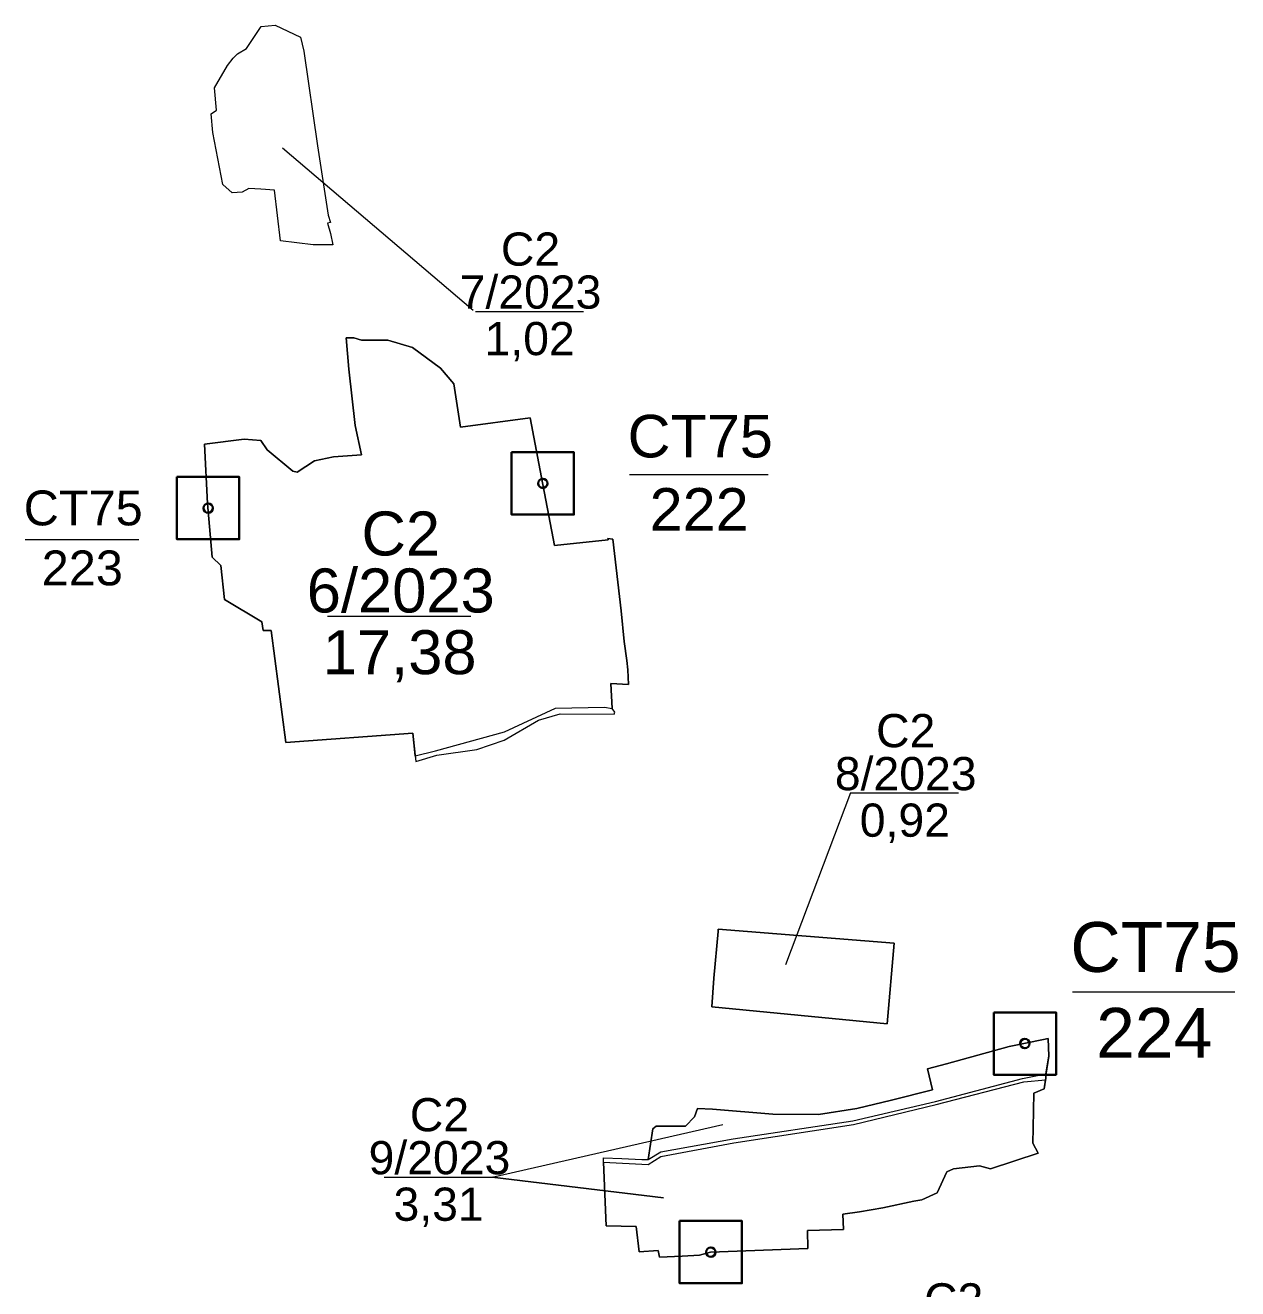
# Model space of a CAD drawing. Header units: metres. Extents: x 416681 to 420102, y 1525252 to 1531422.
# Drawn here: x 416958 to 417931, y 1530408 to 1531422 of the extents above; entities that cross this region are included whole.
import ezdxf
from ezdxf.enums import TextEntityAlignment as Align

# ---------------------------------------------------------------- set-up
doc = ezdxf.new("R2010")
doc.units = ezdxf.units.M
doc.header["$MEASUREMENT"] = 0
doc.layers.add('RanhTwo', color=3, linetype='Continuous', lineweight=0)
doc.styles.add('Style-Arial', font='arial.ttf')

# ---------------------------------------------------------------- blocks, each defined once
blk = doc.blocks.new('*U0')
at = {"color": 0, "linetype": 'Continuous', "lineweight": -2, "ltscale": 10, "flags": 128}
blk.add_lwpolyline([(-150, 150), (150, 150), (150, -150), (-150, -150), (-150, 150)], close=True, dxfattribs=at)
at = {"color": 0, "linetype": 'Continuous', "lineweight": -2, "ltscale": 10}
blk.add_circle((-0.02828, 0.016065), 22.5, dxfattribs=at)
blk = doc.blocks.new('*U5')
at = {"layer": 'RanhTwo', "color": 3, "linetype": 'Continuous', "lineweight": 13}
blk.add_line((-66.520877, -1.660429), (63.750129, -1.660429), dxfattribs=at)
at = {"layer": 'RanhTwo', "color": 3, "linetype": 'Continuous', "lineweight": 13, "style": 'Style-Arial'}
for s, p in [('CT75', (-0.000029, 14.422722)), ('224', (-1.025137, -54.422685))]:
    blk.add_text(s, height=40, dxfattribs=at).set_placement(p, align=Align.CENTER)
blk = doc.blocks.new('*U72')
at = {"layer": 'RanhTwo', "color": 3, "linetype": 'Continuous', "lineweight": 13}
blk.add_line((-66.520877, -1.660429), (63.750129, -1.660429), dxfattribs=at)
at = {"layer": 'RanhTwo', "color": 3, "linetype": 'Continuous', "lineweight": 13, "style": 'Style-Arial'}
blk.add_text('1,79', height=40, dxfattribs=at).set_placement((-1.025137, -54.422685), align=Align.CENTER)
at = {"layer": 'RanhTwo', "color": 3, "linetype": 'Continuous', "lineweight": 13, "insert": (-0.000029, 1.089388), "char_height": 40, "attachment_point": 8, "line_spacing_factor": 0.776524, "style": 'Style-Arial'}
blk.add_mtext('C2\\P10/2023', dxfattribs=at)
blk = doc.blocks.new('*U77')
at = {"layer": 'RanhTwo', "color": 3, "linetype": 'Continuous', "lineweight": 13}
blk.add_line((-66.520877, -1.660429), (63.750129, -1.660429), dxfattribs=at)
at = {"layer": 'RanhTwo', "color": 3, "linetype": 'Continuous', "lineweight": 13, "style": 'Style-Arial'}
blk.add_text('3,31', height=40, dxfattribs=at).set_placement((-1.025137, -54.422685), align=Align.CENTER)
at = {"layer": 'RanhTwo', "color": 3, "linetype": 'Continuous', "lineweight": 13, "insert": (-0.000029, 1.089388), "char_height": 40, "attachment_point": 8, "line_spacing_factor": 0.776524, "style": 'Style-Arial'}
blk.add_mtext('C2\\P9/2023', dxfattribs=at)
blk = doc.blocks.new('*U78')
at = {"layer": 'RanhTwo', "color": 3, "linetype": 'Continuous', "lineweight": 13}
blk.add_line((-66.520877, -1.660429), (63.750129, -1.660429), dxfattribs=at)
at = {"layer": 'RanhTwo', "color": 3, "linetype": 'Continuous', "lineweight": 13, "style": 'Style-Arial'}
blk.add_text('0,92', height=40, dxfattribs=at).set_placement((-1.025137, -54.422685), align=Align.CENTER)
at = {"layer": 'RanhTwo', "color": 3, "linetype": 'Continuous', "lineweight": 13, "insert": (-0.000029, 1.089388), "char_height": 40, "attachment_point": 8, "line_spacing_factor": 0.776524, "style": 'Style-Arial'}
blk.add_mtext('C2\\P8/2023', dxfattribs=at)
blk = doc.blocks.new('*U79')
at = {"layer": 'RanhTwo', "color": 3, "linetype": 'Continuous', "lineweight": 13}
blk.add_line((-66.520877, -1.660429), (63.750129, -1.660429), dxfattribs=at)
at = {"layer": 'RanhTwo', "color": 3, "linetype": 'Continuous', "lineweight": 13, "style": 'Style-Arial'}
blk.add_text('1,02', height=40, dxfattribs=at).set_placement((-1.025137, -54.422685), align=Align.CENTER)
at = {"layer": 'RanhTwo', "color": 3, "linetype": 'Continuous', "lineweight": 13, "insert": (-0.000029, 1.089388), "char_height": 40, "attachment_point": 8, "line_spacing_factor": 0.776524, "style": 'Style-Arial'}
blk.add_mtext('C2\\P7/2023', dxfattribs=at)
blk = doc.blocks.new('*U140')
at = {"layer": 'RanhTwo', "color": 3, "linetype": 'Continuous', "lineweight": 13}
blk.add_line((-66.520877, -1.660429), (63.750129, -1.660429), dxfattribs=at)
at = {"layer": 'RanhTwo', "color": 3, "linetype": 'Continuous', "lineweight": 13, "style": 'Style-Arial'}
for s, p in [('CT75', (-0.000029, 14.422722)), ('223', (-1.025137, -54.422685))]:
    blk.add_text(s, height=40, dxfattribs=at).set_placement(p, align=Align.CENTER)
blk = doc.blocks.new('*U141')
at = {"layer": 'RanhTwo', "color": 3, "linetype": 'Continuous', "lineweight": 13}
blk.add_line((-66.520877, -1.660429), (63.750129, -1.660429), dxfattribs=at)
at = {"layer": 'RanhTwo', "color": 3, "linetype": 'Continuous', "lineweight": 13, "style": 'Style-Arial'}
for s, p in [('CT75', (-0.000029, 14.422722)), ('222', (-1.025137, -54.422685))]:
    blk.add_text(s, height=40, dxfattribs=at).set_placement(p, align=Align.CENTER)
blk = doc.blocks.new('*U142')
at = {"layer": 'RanhTwo', "color": 3, "linetype": 'Continuous', "lineweight": 13}
blk.add_line((-66.520877, -1.660429), (63.750129, -1.660429), dxfattribs=at)
at = {"layer": 'RanhTwo', "color": 3, "linetype": 'Continuous', "lineweight": 13, "style": 'Style-Arial'}
blk.add_text('17,38', height=40, dxfattribs=at).set_placement((-1.025137, -54.422685), align=Align.CENTER)
at = {"layer": 'RanhTwo', "color": 3, "linetype": 'Continuous', "lineweight": 13, "insert": (-0.000029, 1.089388), "char_height": 40, "attachment_point": 8, "line_spacing_factor": 0.776524, "style": 'Style-Arial'}
blk.add_mtext('C2\\P6/2023', dxfattribs=at)

msp = doc.modelspace()

# ---------------------------------------------------------------- linework, layer by layer
at = {"layer": 'RanhTwo', "color": 7, "linetype": 'Continuous', "lineweight": 0}
for p, q in [((417317.389916, 1531192.80402), (417164.438269, 1531322.905976)), ((417620.115188, 1530805.776216), (417567.936139, 1530667.829424)), ((417332.721387, 1530497.726632), (417517.539312, 1530539.930974)), ((417332.721387, 1530497.726632), (417470.174932, 1530480.898982)), ((417470.174932, 1530480.898982), (417332.721387, 1530497.726632))]:
    msp.add_line(p, q, dxfattribs=at)
at = {"layer": 'RanhTwo', "color": 3, "linetype": 'Continuous', "lineweight": 13, "flags": 128}
for points in [[(417204.81, 1531245.52), (417188.92, 1531245.48), (417162.68, 1531248.59), (417158, 1531289.32), (417147.08, 1531290.1), (417137.33, 1531290.62), (417131.88, 1531287.63), (417124.11, 1531287.06), (417116.42, 1531293.87), (417108.49, 1531335.41), (417107.07, 1531350.53), (417111.39, 1531353.49), (417109.89, 1531371.28), (417120.26, 1531389.34), (417124.82, 1531394.99), (417128.24, 1531398.7), (417135.59, 1531403), (417147.37, 1531420.6), (417158.58, 1531421.5), (417178.81, 1531411.87), (417181.46, 1531400.63), (417192.48, 1531324.79), (417200.99, 1531269.14), (417202.92, 1531263.18), (417200.55, 1531262.76), (417202.96, 1531254.51), (417204.81, 1531245.52)], [(417442.09, 1530892.66), (417441.55, 1530904.5), (417440.52, 1530912.13), (417438.61, 1530927.14), (417436.06, 1530951.96), (417429.46, 1531009.25), (417425.39, 1531009.94), (417425.54, 1531008.72), (417382.63, 1531004.15), (417371.14, 1531064.44), (417363.05, 1531106.56), (417307.089, 1531099.232), (417301.963, 1531133.918), (417291.162, 1531146.357), (417268.549, 1531163.106), (417248.946, 1531168.839), (417227.676, 1531168.835), (417221.533, 1531170.833), (417215.4431, 1531170.9061), (417217.56, 1531145.57), (417222.6, 1531100.52), (417227.8, 1531076.89), (417205.309, 1531075.334), (417189.977, 1531072.052), (417176.242, 1531063.089), (417172.651, 1531063.744), (417152.166, 1531080.973), (417147.063, 1531088.515), (417133.525, 1531089.612), (417101.678, 1531085.434), (417104.14, 1531038.01), (417107.87, 1530994.76), (417114.88, 1530988.23), (417117.94, 1530961.01), (417147.86, 1530943.02), (417148.95, 1530936.02), (417155.31, 1530936.16), (417167.1121, 1530846.2328), (417269.023, 1530853.641), (417271.244, 1530830.988), (417288.23, 1530836.14), (417320.3, 1530840.75), (417342.2, 1530848.08), (417369.67, 1530864.03), (417387.27, 1530869.27), (417430.43, 1530868.83), (417431.04, 1530870.44), (417428.834, 1530873.601), (417427.744, 1530893.533), (417442.09, 1530892.66)], [(417655.07, 1530685.22), (417513.96, 1530696.41), (417513.8, 1530694.78), (417510.48, 1530657.29), (417508.89, 1530634.31), (417649.47, 1530620.58), (417655.07, 1530685.22)], [(417779.35, 1530594.71), (417776.69, 1530579.5), (417776.74, 1530576.91), (417775.425, 1530568.524), (417767.174, 1530564.912), (417766.589, 1530537.133), (417766.291, 1530524.943), (417770.624, 1530516.944), (417732.319, 1530504.165), (417723.642, 1530506.68), (417702.849, 1530504.182), (417697.507, 1530501.819), (417689.566, 1530485.029), (417677.22, 1530479.36), (417670.95, 1530478.42), (417645.93, 1530473.06), (417627.22, 1530469.68), (417614.072, 1530467.988), (417614.451, 1530455.6), (417585.616, 1530454.85), (417585.984, 1530440.364), (417507.688, 1530437.434), (417498.9679, 1530435.1134), (417485.15, 1530434.23), (417466.9368, 1530433.3597), (417465.743, 1530438.92), (417450.627, 1530437.793), (417448.165, 1530457.922), (417424.147, 1530458.51), (417421.898, 1530509.716), (417422.0049, 1530513.1128), (417436.7, 1530512.6), (417452.77, 1530511.83), (417457.734, 1530511.841), (417461.506, 1530536.477), (417464.258, 1530538.64), (417487.674, 1530538.49), (417494.86, 1530546.01), (417497.3119, 1530552.6335), (417509.433, 1530552.055), (417557.752, 1530548.189), (417594.338, 1530547.74), (417625.168, 1530552.609), (417652.987, 1530559.368), (417685.86, 1530567.64), (417681.88, 1530584.62), (417697.08, 1530588.64), (417747.36, 1530602.37), (417775.01, 1530608.14), (417778.77, 1530608.77), (417779.35, 1530594.71)]]:
    msp.add_lwpolyline(points, dxfattribs=at)
at = {"layer": 'RanhTwo', "color": 3, "linetype": 'Continuous', "lineweight": 0, "flags": 128}
for points in [[(417204.81, 1531245.52), (417188.92, 1531245.48), (417162.68, 1531248.59), (417158, 1531289.32), (417147.08, 1531290.1), (417137.33, 1531290.62), (417131.88, 1531287.63), (417124.11, 1531287.06), (417116.42, 1531293.87), (417108.49, 1531335.41), (417107.07, 1531350.53), (417111.39, 1531353.49), (417109.89, 1531371.28), (417120.26, 1531389.34), (417124.82, 1531394.99), (417128.24, 1531398.7), (417135.59, 1531403), (417147.37, 1531420.6), (417158.58, 1531421.5), (417178.81, 1531411.87), (417181.46, 1531400.63), (417192.48, 1531324.79), (417200.99, 1531269.14), (417202.92, 1531263.18), (417200.55, 1531262.76), (417202.96, 1531254.51), (417204.81, 1531245.52)], [(417270.8001, 1530835.516), (417269.023, 1530853.641), (417167.1121, 1530846.2328), (417155.31, 1530936.16), (417148.95, 1530936.02), (417147.86, 1530943.02), (417117.94, 1530961.01), (417114.88, 1530988.23), (417107.87, 1530994.76), (417104.14, 1531038.01), (417101.678, 1531085.434), (417133.525, 1531089.612), (417147.063, 1531088.515), (417152.166, 1531080.973), (417172.651, 1531063.744), (417176.242, 1531063.089), (417189.977, 1531072.052), (417205.309, 1531075.334), (417227.8, 1531076.89), (417222.6, 1531100.52), (417217.56, 1531145.57), (417215.4431, 1531170.9061), (417221.533, 1531170.833), (417227.676, 1531168.835), (417248.946, 1531168.839), (417268.549, 1531163.106), (417291.162, 1531146.357), (417301.963, 1531133.918), (417307.089, 1531099.232), (417363.05, 1531106.56), (417371.14, 1531064.44), (417382.63, 1531004.15), (417425.54, 1531008.72), (417425.39, 1531009.94), (417429.46, 1531009.25), (417436.06, 1530951.96), (417438.61, 1530927.14), (417440.52, 1530912.13), (417441.55, 1530904.5), (417442.09, 1530892.66), (417427.744, 1530893.533), (417428.834, 1530873.601)], [(417270.8001, 1530835.516), (417287.053, 1530839.55), (417342.506, 1530854.736), (417383.331, 1530873.843), (417422.836, 1530874.459), (417428.834, 1530873.601)], [(417270.8001, 1530835.516), (417271.244, 1530830.988), (417288.23, 1530836.14), (417320.3, 1530840.75), (417342.2, 1530848.08), (417369.67, 1530864.03), (417387.27, 1530869.27), (417430.43, 1530868.83), (417431.04, 1530870.44), (417428.834, 1530873.601)], [(417655.07, 1530685.22), (417649.47, 1530620.58), (417508.89, 1530634.31), (417510.48, 1530657.29), (417513.8, 1530694.78), (417513.96, 1530696.41), (417655.07, 1530685.22)], [(417776.8498, 1530580.4137), (417779.35, 1530594.71), (417778.77, 1530608.77), (417775.01, 1530608.14), (417747.36, 1530602.37), (417697.08, 1530588.64), (417681.88, 1530584.62), (417685.86, 1530567.64), (417652.987, 1530559.368), (417625.168, 1530552.609), (417594.338, 1530547.74), (417557.752, 1530548.189), (417509.433, 1530552.055), (417497.3119, 1530552.6335), (417494.86, 1530546.01), (417487.674, 1530538.49), (417464.258, 1530538.64), (417461.506, 1530536.477), (417457.734, 1530511.841)], [(417457.734, 1530511.841), (417467.898, 1530517.957), (417525.912, 1530528.377), (417622.041, 1530542.734), (417688.34, 1530558.218), (417758.186, 1530576.787), (417776.8498, 1530580.4137)], [(417776.5381, 1530575.6227), (417776.74, 1530576.91), (417776.69, 1530579.5), (417776.8498, 1530580.4137)], [(417421.898, 1530509.716), (417424.147, 1530458.51), (417448.165, 1530457.922), (417450.627, 1530437.793), (417465.743, 1530438.92), (417466.9368, 1530433.3597), (417485.15, 1530434.23), (417498.9679, 1530435.1134), (417507.688, 1530437.434), (417585.984, 1530440.364), (417585.616, 1530454.85), (417614.451, 1530455.6), (417614.072, 1530467.988), (417627.22, 1530469.68), (417645.93, 1530473.06), (417670.95, 1530478.42), (417677.22, 1530479.36), (417689.566, 1530485.029), (417697.507, 1530501.819), (417702.849, 1530504.182), (417723.642, 1530506.68), (417732.319, 1530504.165), (417770.624, 1530516.944), (417766.291, 1530524.943), (417766.589, 1530537.133), (417767.174, 1530564.912), (417775.425, 1530568.524), (417776.5381, 1530575.6227)], [(417421.898, 1530509.716), (417457.842, 1530507.676), (417467.988, 1530514.157), (417526.378, 1530525.261), (417622.374, 1530539.96), (417688.91, 1530555.789), (417759.223, 1530574.149), (417776.5381, 1530575.6227)], [(417421.898, 1530509.716), (417422.0049, 1530513.1128), (417436.7, 1530512.6), (417452.77, 1530511.83), (417457.734, 1530511.841)]]:
    msp.add_lwpolyline(points, dxfattribs=at)

# ---------------------------------------------------------------- block references
at = {"layer": 'RanhTwo', "color": 3, "linetype": 'Continuous', "lineweight": 13}
for name, p, xscale, yscale, zscale in [('*U79', (417363.355372, 1531193.107232), 0.665469, 0.665469, 0.665469), ('*U141', (417499.532195, 1531062.590544), 0.853126, 0.853126, 0.853126), ('*U140', (417004.463041, 1531010.316185), 0.698783, 0.698783, 0.698783), ('*U142', (417259.265314, 1530949.0544), 0.882699, 0.882699, 0.882699), ('*U78', (417664.382771, 1530806.88118), 0.665469, 0.665469, 0.665469), ('*U77', (417290.297652, 1530498.831595), 0.665469, 0.665469, 0.665469), ('*U72', (417702.891533, 1530350.307689), 0.665469, 0.665469, 0.665469)]:
    msp.add_blockref(name, p, dxfattribs=dict(at, xscale=xscale, yscale=yscale, zscale=zscale))
at = {"layer": 'RanhTwo', "color": 3, "linetype": 'Continuous', "lineweight": 30, "ltscale": 1.666667, "xscale": 0.166667, "yscale": 0.166667, "zscale": 0.166667}
for p in [(417373.235, 1531054.083), (417104.68, 1531034.196), (417760.015713, 1530604.746323), (417508.004, 1530437.55)]:
    msp.add_blockref('*U0', p, dxfattribs=at)
at = {"layer": 'RanhTwo', "color": 3, "linetype": 'Continuous', "lineweight": 13}
msp.add_blockref('*U5', (417864.817758, 1530647.793006), dxfattribs=at)

doc.saveas('drawing.dxf')
